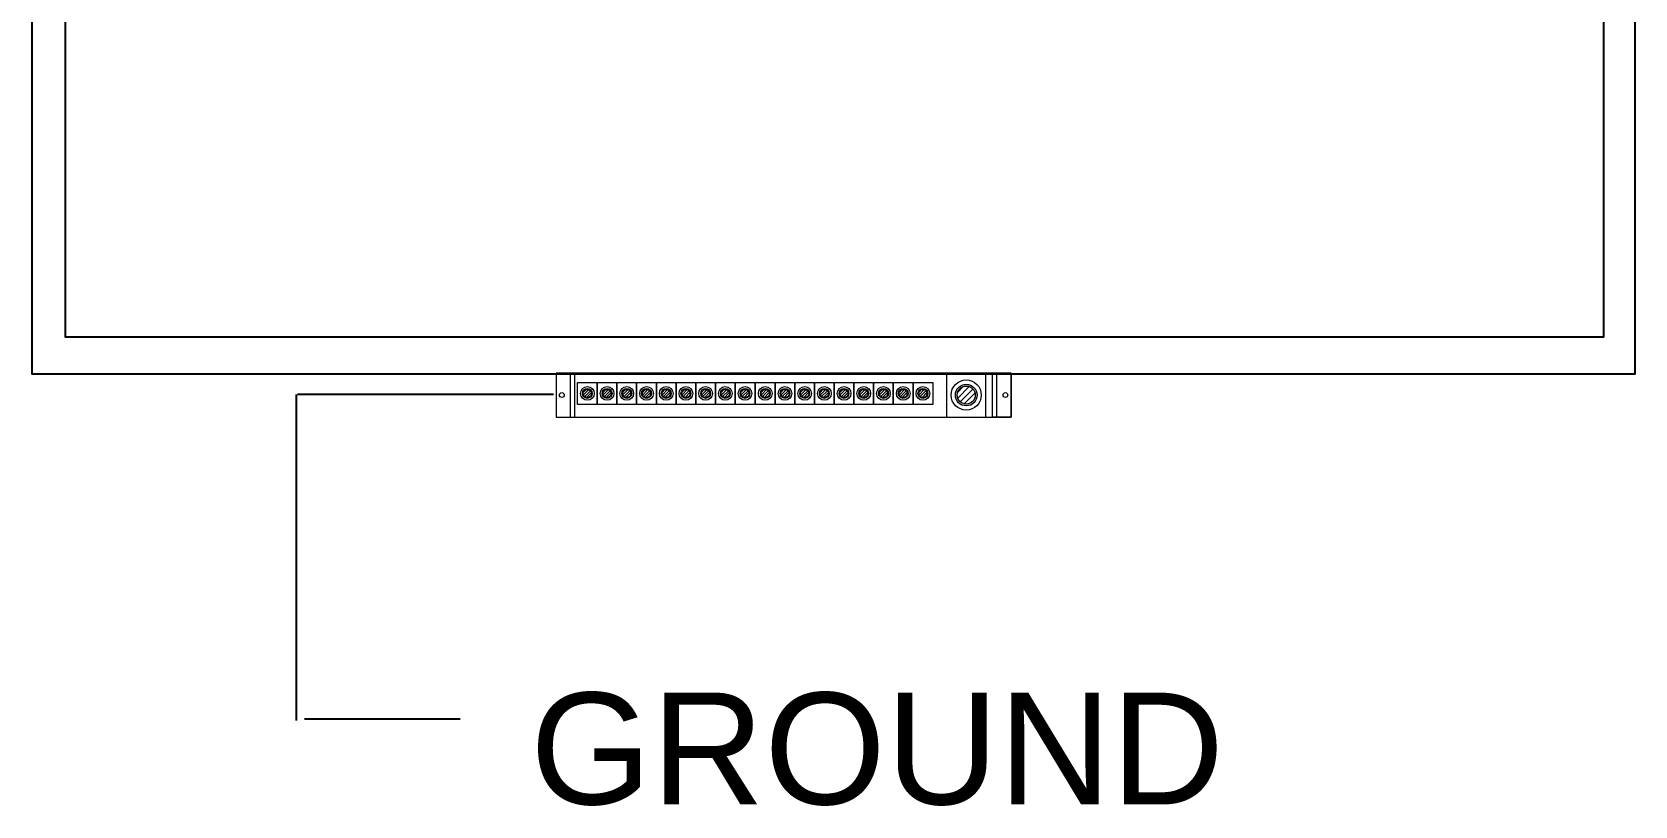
# Model space of a CAD drawing. Header units: inches. Extents: x 18739 to 22272, y 3658 to 7913.
# Drawn here: x 21197.29 to 21234.6, y 4849.94 to 4867.96 of the extents above; entities that cross this region are included whole.
import ezdxf

# ---------------------------------------------------------------- set-up
doc = ezdxf.new("R2010")
doc.units = ezdxf.units.IN
doc.header["$MEASUREMENT"] = 0
doc.layers.add('ENCLOSRURE', color=7, linetype='Continuous', lineweight=20)
doc.layers.add('FL1500-OBJECT', color=7, linetype='Continuous', lineweight=15)
doc.styles.get("Standard").update_dxf_attribs({"font": 'arial.ttf'})

msp = doc.modelspace()

# ---------------------------------------------------------------- hatches: boundary and pattern name
at = {"layer": 'ENCLOSRURE'}
h = msp.add_hatch(color=256, dxfattribs=at)
h.dxf.hatch_style = 1
h.paths.add_polyline_path([(21210.10311, 4859.54467, 1), (21210.33194, 4859.54467, 1)])
h.paths.add_polyline_path([(21210.1226, 4859.54467, 1), (21210.31245, 4859.54467, 1)], flags=16)
h = msp.add_hatch(dxfattribs=at)
h.set_pattern_fill('ANSI31', color=256, scale=0.365099, angle=-180)
h.set_pattern_definition([(225, (21712.164255, 4461.717593), (0.0322705033, -0.0322705033), [])])
h.paths.add_polyline_path([(21210.1226, 4859.54467, 1), (21210.31245, 4859.54467, 1)])
h = msp.add_hatch(color=256, dxfattribs=at)
h.dxf.hatch_style = 1
h.paths.add_polyline_path([(21210.56166, 4859.54467, 1), (21210.79049, 4859.54467, 1)])
h.paths.add_polyline_path([(21210.58115, 4859.54467, 1), (21210.771, 4859.54467, 1)], flags=16)
h = msp.add_hatch(dxfattribs=at)
h.set_pattern_fill('ANSI31', color=256, scale=0.365099, angle=-180)
h.set_pattern_definition([(225, (21712.622804, 4461.717593), (0.0322705033, -0.0322705033), [])])
h.paths.add_polyline_path([(21210.58115, 4859.54467, 1), (21210.771, 4859.54467, 1)])
h = msp.add_hatch(color=256, dxfattribs=at)
h.dxf.hatch_style = 1
h.paths.add_polyline_path([(21211.02021, 4859.54467, 1), (21211.24904, 4859.54467, 1)])
h.paths.add_polyline_path([(21211.0397, 4859.54467, 1), (21211.22955, 4859.54467, 1)], flags=16)
h = msp.add_hatch(dxfattribs=at)
h.set_pattern_fill('ANSI31', color=256, scale=0.365099, angle=-180)
h.set_pattern_definition([(225, (21713.081354, 4461.717593), (0.0322705033, -0.0322705033), [])])
h.paths.add_polyline_path([(21211.0397, 4859.54467, 1), (21211.22955, 4859.54467, 1)])
h = msp.add_hatch(color=256, dxfattribs=at)
h.dxf.hatch_style = 1
h.paths.add_polyline_path([(21211.47876, 4859.54467, 1), (21211.70759, 4859.54467, 1)])
h.paths.add_polyline_path([(21211.49825, 4859.54467, 1), (21211.6881, 4859.54467, 1)], flags=16)
h = msp.add_hatch(dxfattribs=at)
h.set_pattern_fill('ANSI31', color=256, scale=0.365099, angle=-180)
h.set_pattern_definition([(225, (21713.539903, 4461.717593), (0.0322705033, -0.0322705033), [])])
h.paths.add_polyline_path([(21211.49825, 4859.54467, 1), (21211.6881, 4859.54467, 1)])
h = msp.add_hatch(color=256, dxfattribs=at)
h.dxf.hatch_style = 1
h.paths.add_polyline_path([(21211.93731, 4859.54467, 1), (21212.16613, 4859.54467, 1)])
h.paths.add_polyline_path([(21211.9568, 4859.54467, 1), (21212.14665, 4859.54467, 1)], flags=16)
h = msp.add_hatch(dxfattribs=at)
h.set_pattern_fill('ANSI31', color=256, scale=0.365099, angle=-180)
h.set_pattern_definition([(225, (21713.99845, 4461.717593), (0.0322705033, -0.0322705033), [])])
h.paths.add_polyline_path([(21211.9568, 4859.54467, 1), (21212.14665, 4859.54467, 1)])
h = msp.add_hatch(color=256, dxfattribs=at)
h.dxf.hatch_style = 1
h.paths.add_polyline_path([(21212.39586, 4859.54467, 1), (21212.62468, 4859.54467, 1)])
h.paths.add_polyline_path([(21212.41535, 4859.54467, 1), (21212.6052, 4859.54467, 1)], flags=16)
h = msp.add_hatch(dxfattribs=at)
h.set_pattern_fill('ANSI31', color=256, scale=0.365099, angle=-180)
h.set_pattern_definition([(225, (21714.457, 4461.717593), (0.0322705033, -0.0322705033), [])])
h.paths.add_polyline_path([(21212.41535, 4859.54467, 1), (21212.6052, 4859.54467, 1)])
h = msp.add_hatch(color=256, dxfattribs=at)
h.dxf.hatch_style = 1
h.paths.add_polyline_path([(21212.85441, 4859.54467, 1), (21213.08323, 4859.54467, 1)])
h.paths.add_polyline_path([(21212.8739, 4859.54467, 1), (21213.06375, 4859.54467, 1)], flags=16)
h = msp.add_hatch(dxfattribs=at)
h.set_pattern_fill('ANSI31', color=256, scale=0.365099, angle=-180)
h.set_pattern_definition([(225, (21714.91555, 4461.717593), (0.0322705033, -0.0322705033), [])])
h.paths.add_polyline_path([(21212.8739, 4859.54467, 1), (21213.06375, 4859.54467, 1)])
h = msp.add_hatch(color=256, dxfattribs=at)
h.dxf.hatch_style = 1
h.paths.add_polyline_path([(21213.31296, 4859.54467, 1), (21213.54178, 4859.54467, 1)])
h.paths.add_polyline_path([(21213.33245, 4859.54467, 1), (21213.5223, 4859.54467, 1)], flags=16)
h = msp.add_hatch(dxfattribs=at)
h.set_pattern_fill('ANSI31', color=256, scale=0.365099, angle=-180)
h.set_pattern_definition([(225, (21715.3741, 4461.717593), (0.0322705033, -0.0322705033), [])])
h.paths.add_polyline_path([(21213.33245, 4859.54467, 1), (21213.5223, 4859.54467, 1)])
h = msp.add_hatch(color=256, dxfattribs=at)
h.dxf.hatch_style = 1
h.paths.add_polyline_path([(21213.77151, 4859.54467, 1), (21214.00033, 4859.54467, 1)])
h.paths.add_polyline_path([(21213.79099, 4859.54467, 1), (21213.98084, 4859.54467, 1)], flags=16)
h = msp.add_hatch(dxfattribs=at)
h.set_pattern_fill('ANSI31', color=256, scale=0.365099, angle=-180)
h.set_pattern_definition([(225, (21715.83265, 4461.717593), (0.0322705033, -0.0322705033), [])])
h.paths.add_polyline_path([(21213.79099, 4859.54467, 1), (21213.98084, 4859.54467, 1)])
h = msp.add_hatch(color=256, dxfattribs=at)
h.dxf.hatch_style = 1
h.paths.add_polyline_path([(21214.24292, 4859.54467, 1), (21214.47175, 4859.54467, 1)])
h.paths.add_polyline_path([(21214.26241, 4859.54467, 1), (21214.45226, 4859.54467, 1)], flags=16)
h = msp.add_hatch(dxfattribs=at)
h.set_pattern_fill('ANSI31', color=256, scale=0.365099, angle=-180)
h.set_pattern_definition([(225, (21716.304062, 4461.717593), (0.0322705033, -0.0322705033), [])])
h.paths.add_polyline_path([(21214.26241, 4859.54467, 1), (21214.45226, 4859.54467, 1)])
h = msp.add_hatch(color=256, dxfattribs=at)
h.dxf.hatch_style = 1
h.paths.add_polyline_path([(21214.70147, 4859.54467, 1), (21214.93029, 4859.54467, 1)])
h.paths.add_polyline_path([(21214.72096, 4859.54467, 1), (21214.91081, 4859.54467, 1)], flags=16)
h = msp.add_hatch(dxfattribs=at)
h.set_pattern_fill('ANSI31', color=256, scale=0.365099, angle=-180)
h.set_pattern_definition([(225, (21716.76261, 4461.717593), (0.0322705033, -0.0322705033), [])])
h.paths.add_polyline_path([(21214.72096, 4859.54467, 1), (21214.91081, 4859.54467, 1)])
h = msp.add_hatch(color=256, dxfattribs=at)
h.dxf.hatch_style = 1
h.paths.add_polyline_path([(21215.16002, 4859.54467, 1), (21215.38884, 4859.54467, 1)])
h.paths.add_polyline_path([(21215.17951, 4859.54467, 1), (21215.36936, 4859.54467, 1)], flags=16)
h = msp.add_hatch(dxfattribs=at)
h.set_pattern_fill('ANSI31', color=256, scale=0.365099, angle=-180)
h.set_pattern_definition([(225, (21717.22116, 4461.717593), (0.0322705033, -0.0322705033), [])])
h.paths.add_polyline_path([(21215.17951, 4859.54467, 1), (21215.36936, 4859.54467, 1)])
h = msp.add_hatch(color=256, dxfattribs=at)
h.dxf.hatch_style = 1
h.paths.add_polyline_path([(21215.61857, 4859.54467, 1), (21215.84739, 4859.54467, 1)])
h.paths.add_polyline_path([(21215.63806, 4859.54467, 1), (21215.82791, 4859.54467, 1)], flags=16)
h = msp.add_hatch(dxfattribs=at)
h.set_pattern_fill('ANSI31', color=256, scale=0.365099, angle=-180)
h.set_pattern_definition([(225, (21717.67971, 4461.717593), (0.0322705033, -0.0322705033), [])])
h.paths.add_polyline_path([(21215.63806, 4859.54467, 1), (21215.82791, 4859.54467, 1)])
h = msp.add_hatch(color=256, dxfattribs=at)
h.dxf.hatch_style = 1
h.paths.add_polyline_path([(21216.07712, 4859.54467, 1), (21216.30594, 4859.54467, 1)])
h.paths.add_polyline_path([(21216.0966, 4859.54467, 1), (21216.28646, 4859.54467, 1)], flags=16)
h = msp.add_hatch(dxfattribs=at)
h.set_pattern_fill('ANSI31', color=256, scale=0.365099, angle=-180)
h.set_pattern_definition([(225, (21718.13826, 4461.717593), (0.0322705033, -0.0322705033), [])])
h.paths.add_polyline_path([(21216.0966, 4859.54467, 1), (21216.28646, 4859.54467, 1)])
h = msp.add_hatch(color=256, dxfattribs=at)
h.dxf.hatch_style = 1
h.paths.add_polyline_path([(21216.53567, 4859.54467, 1), (21216.76449, 4859.54467, 1)])
h.paths.add_polyline_path([(21216.55515, 4859.54467, 1), (21216.745, 4859.54467, 1)], flags=16)
h = msp.add_hatch(dxfattribs=at)
h.set_pattern_fill('ANSI31', color=256, scale=0.365099, angle=-180)
h.set_pattern_definition([(225, (21718.59681, 4461.717593), (0.0322705033, -0.0322705033), [])])
h.paths.add_polyline_path([(21216.55515, 4859.54467, 1), (21216.745, 4859.54467, 1)])
h = msp.add_hatch(color=256, dxfattribs=at)
h.dxf.hatch_style = 1
h.paths.add_polyline_path([(21216.99422, 4859.54467, 1), (21217.22304, 4859.54467, 1)])
h.paths.add_polyline_path([(21217.0137, 4859.54467, 1), (21217.20355, 4859.54467, 1)], flags=16)
h = msp.add_hatch(dxfattribs=at)
h.set_pattern_fill('ANSI31', color=256, scale=0.365099, angle=-180)
h.set_pattern_definition([(225, (21719.055357, 4461.717593), (0.0322705033, -0.0322705033), [])])
h.paths.add_polyline_path([(21217.0137, 4859.54467, 1), (21217.20355, 4859.54467, 1)])
h = msp.add_hatch(color=256, dxfattribs=at)
h.dxf.hatch_style = 1
h.paths.add_polyline_path([(21217.45277, 4859.54467, 1), (21217.68159, 4859.54467, 1)])
h.paths.add_polyline_path([(21217.47225, 4859.54467, 1), (21217.6621, 4859.54467, 1)], flags=16)
h = msp.add_hatch(dxfattribs=at)
h.set_pattern_fill('ANSI31', color=256, scale=0.365099, angle=-180)
h.set_pattern_definition([(225, (21719.513906, 4461.717593), (0.0322705033, -0.0322705033), [])])
h.paths.add_polyline_path([(21217.47225, 4859.54467, 1), (21217.6621, 4859.54467, 1)])
h = msp.add_hatch(color=256, dxfattribs=at)
h.dxf.hatch_style = 1
h.paths.add_polyline_path([(21217.91131, 4859.54467, 1), (21218.14014, 4859.54467, 1)])
h.paths.add_polyline_path([(21217.9308, 4859.54467, 1), (21218.12065, 4859.54467, 1)], flags=16)
h = msp.add_hatch(dxfattribs=at)
h.set_pattern_fill('ANSI31', color=256, scale=0.365099, angle=-180)
h.set_pattern_definition([(225, (21719.972455, 4461.717593), (0.0322705033, -0.0322705033), [])])
h.paths.add_polyline_path([(21217.9308, 4859.54467, 1), (21218.12065, 4859.54467, 1)])
h = msp.add_hatch(color=256, dxfattribs=at)
h.dxf.hatch_style = 1
h.paths.add_polyline_path([(21218.7818, 4859.50797, 1), (21219.28644, 4859.50797, 1)])
h.paths.add_polyline_path([(21218.82477, 4859.50797, 1), (21219.24347, 4859.50797, 1)], flags=16)
h = msp.add_hatch(dxfattribs=at)
h.set_pattern_fill('ANSI31', color=256, scale=0.805187, angle=-180)
h.set_pattern_definition([(225, (22326.02362, 3982.14315), (0.0711691225, -0.0711691225), [])])
h.paths.add_polyline_path([(21218.82477, 4859.50797, 1), (21219.24347, 4859.50797, 1)])

# ---------------------------------------------------------------- linework, layer by layer
at = {"color": 7}
for points in [[(21197.29193, 4916.1525), (21234.59875, 4916.1525), (21234.59875, 4859.99433), (21197.29193, 4859.99433)], [(21198.06717, 4915.23361), (21233.86543, 4915.23361), (21233.86543, 4860.8592), (21198.06717, 4860.8592)]]:
    msp.add_lwpolyline(points, close=True, dxfattribs=at)
at = {"layer": 'ENCLOSRURE'}
for p, q in [((21209.8236, 4858.99555), (21209.8236, 4860.0204)), ((21219.74684, 4858.99555), (21219.74684, 4860.0204))]:
    msp.add_line(p, q, dxfattribs=at)
for points in [[(21209.48736, 4858.99555), (21209.92501, 4858.99555), (21209.92501, 4860.0204), (21209.48736, 4860.0204)], [(21218.57557, 4858.99555), (21219.49267, 4858.99555), (21219.49267, 4860.0204), (21218.57557, 4860.0204)], [(21220.08308, 4858.99555), (21219.64543, 4858.99555), (21219.64543, 4860.0204), (21220.08308, 4860.0204)], [(21210.4468, 4859.28576), (21209.98825, 4859.28576), (21209.98825, 4859.79818), (21210.4468, 4859.79818)], [(21210.90535, 4859.28576), (21210.4468, 4859.28576), (21210.4468, 4859.79818), (21210.90535, 4859.79818)], [(21211.3639, 4859.28576), (21210.90535, 4859.28576), (21210.90535, 4859.79818), (21211.3639, 4859.79818)], [(21211.82245, 4859.28576), (21211.3639, 4859.28576), (21211.3639, 4859.79818), (21211.82245, 4859.79818)], [(21212.281, 4859.28576), (21211.82245, 4859.28576), (21211.82245, 4859.79818), (21212.281, 4859.79818)], [(21212.73955, 4859.28576), (21212.281, 4859.28576), (21212.281, 4859.79818), (21212.73955, 4859.79818)], [(21213.1981, 4859.28576), (21212.73955, 4859.28576), (21212.73955, 4859.79818), (21213.1981, 4859.79818)], [(21213.65664, 4859.28576), (21213.1981, 4859.28576), (21213.1981, 4859.79818), (21213.65664, 4859.79818)], [(21214.11519, 4859.28576), (21213.65664, 4859.28576), (21213.65664, 4859.79818), (21214.11519, 4859.79818)], [(21214.58661, 4859.28576), (21214.12806, 4859.28576), (21214.12806, 4859.79818), (21214.58661, 4859.79818)], [(21215.04516, 4859.28576), (21214.58661, 4859.28576), (21214.58661, 4859.79818), (21215.04516, 4859.79818)], [(21215.50371, 4859.28576), (21215.04516, 4859.28576), (21215.04516, 4859.79818), (21215.50371, 4859.79818)], [(21215.96226, 4859.28576), (21215.50371, 4859.28576), (21215.50371, 4859.79818), (21215.96226, 4859.79818)], [(21216.4208, 4859.28576), (21215.96226, 4859.28576), (21215.96226, 4859.79818), (21216.4208, 4859.79818)], [(21216.87935, 4859.28576), (21216.4208, 4859.28576), (21216.4208, 4859.79818), (21216.87935, 4859.79818)], [(21217.3379, 4859.28576), (21216.87935, 4859.28576), (21216.87935, 4859.79818), (21217.3379, 4859.79818)], [(21217.79645, 4859.28576), (21217.3379, 4859.28576), (21217.3379, 4859.79818), (21217.79645, 4859.79818)], [(21218.255, 4859.28576), (21217.79645, 4859.28576), (21217.79645, 4859.79818), (21218.255, 4859.79818)]]:
    msp.add_lwpolyline(points, close=True, dxfattribs=at)
msp.add_lwpolyline([(21209.91723, 4858.99555), (21220.08308, 4858.99555), (21220.08308, 4860.0204), (21209.89299, 4860.0204)], dxfattribs=at)
for centre, radius in [((21210.21753, 4859.54467), 0.15907), ((21210.21753, 4859.54467), 0.11441), ((21210.21753, 4859.54467), 0.09493), ((21210.67608, 4859.54467), 0.15907), ((21210.67608, 4859.54467), 0.11441), ((21210.67608, 4859.54467), 0.09493), ((21211.13462, 4859.54467), 0.15907), ((21211.13462, 4859.54467), 0.11441), ((21211.13462, 4859.54467), 0.09493), ((21211.59317, 4859.54467), 0.15907), ((21211.59317, 4859.54467), 0.11441), ((21211.59317, 4859.54467), 0.09493), ((21212.05172, 4859.54467), 0.15907), ((21212.05172, 4859.54467), 0.11441), ((21212.05172, 4859.54467), 0.09493), ((21212.51027, 4859.54467), 0.15907), ((21212.51027, 4859.54467), 0.11441), ((21212.51027, 4859.54467), 0.09493), ((21212.96882, 4859.54467), 0.15907), ((21212.96882, 4859.54467), 0.11441), ((21212.96882, 4859.54467), 0.09493), ((21213.42737, 4859.54467), 0.15907), ((21213.42737, 4859.54467), 0.11441), ((21213.42737, 4859.54467), 0.09493), ((21213.88592, 4859.54467), 0.15907), ((21213.88592, 4859.54467), 0.11441), ((21213.88592, 4859.54467), 0.09493), ((21214.35733, 4859.54467), 0.15907), ((21214.35733, 4859.54467), 0.11441), ((21214.35733, 4859.54467), 0.09493), ((21214.81588, 4859.54467), 0.15907), ((21214.81588, 4859.54467), 0.11441), ((21214.81588, 4859.54467), 0.09493), ((21215.27443, 4859.54467), 0.15907), ((21215.27443, 4859.54467), 0.11441), ((21215.27443, 4859.54467), 0.09493), ((21215.73298, 4859.54467), 0.15907), ((21215.73298, 4859.54467), 0.11441), ((21215.73298, 4859.54467), 0.09493), ((21216.19153, 4859.54467), 0.15907), ((21216.19153, 4859.54467), 0.11441), ((21216.19153, 4859.54467), 0.09493), ((21216.65008, 4859.54467), 0.15907), ((21216.65008, 4859.54467), 0.11441), ((21216.65008, 4859.54467), 0.09493), ((21217.10863, 4859.54467), 0.15907), ((21217.10863, 4859.54467), 0.11441), ((21217.10863, 4859.54467), 0.09493), ((21217.56718, 4859.54467), 0.15907), ((21217.56718, 4859.54467), 0.11441), ((21217.56718, 4859.54467), 0.09493), ((21218.02573, 4859.54467), 0.15907), ((21218.02573, 4859.54467), 0.11441), ((21218.02573, 4859.54467), 0.09493), ((21219.03412, 4859.50797), 0.3508), ((21219.03412, 4859.50797), 0.25232), ((21219.03412, 4859.50797), 0.20935), ((21209.62326, 4859.50797), 0.05603), ((21219.94717, 4859.50797), 0.05603)]:
    msp.add_circle(centre, radius, dxfattribs=at)
at = {"layer": 'FL1500-OBJECT', "color": 0, "linetype": 'Continuous', "lineweight": 25}
for p, q in [((21203.43663, 4859.51884), (21203.43663, 4851.93399)), ((21209.4315, 4859.51727), (21203.46769, 4859.51727)), ((21203.63166, 4851.9694), (21207.25565, 4851.9694))]:
    msp.add_line(p, q, dxfattribs=at)

# ---------------------------------------------------------------- texts
at = {"layer": 'ENCLOSRURE'}
msp.add_text('GROUND', height=2.601693, dxfattribs=at).set_placement((21208.885, 4849.97761))

doc.saveas('drawing.dxf')
